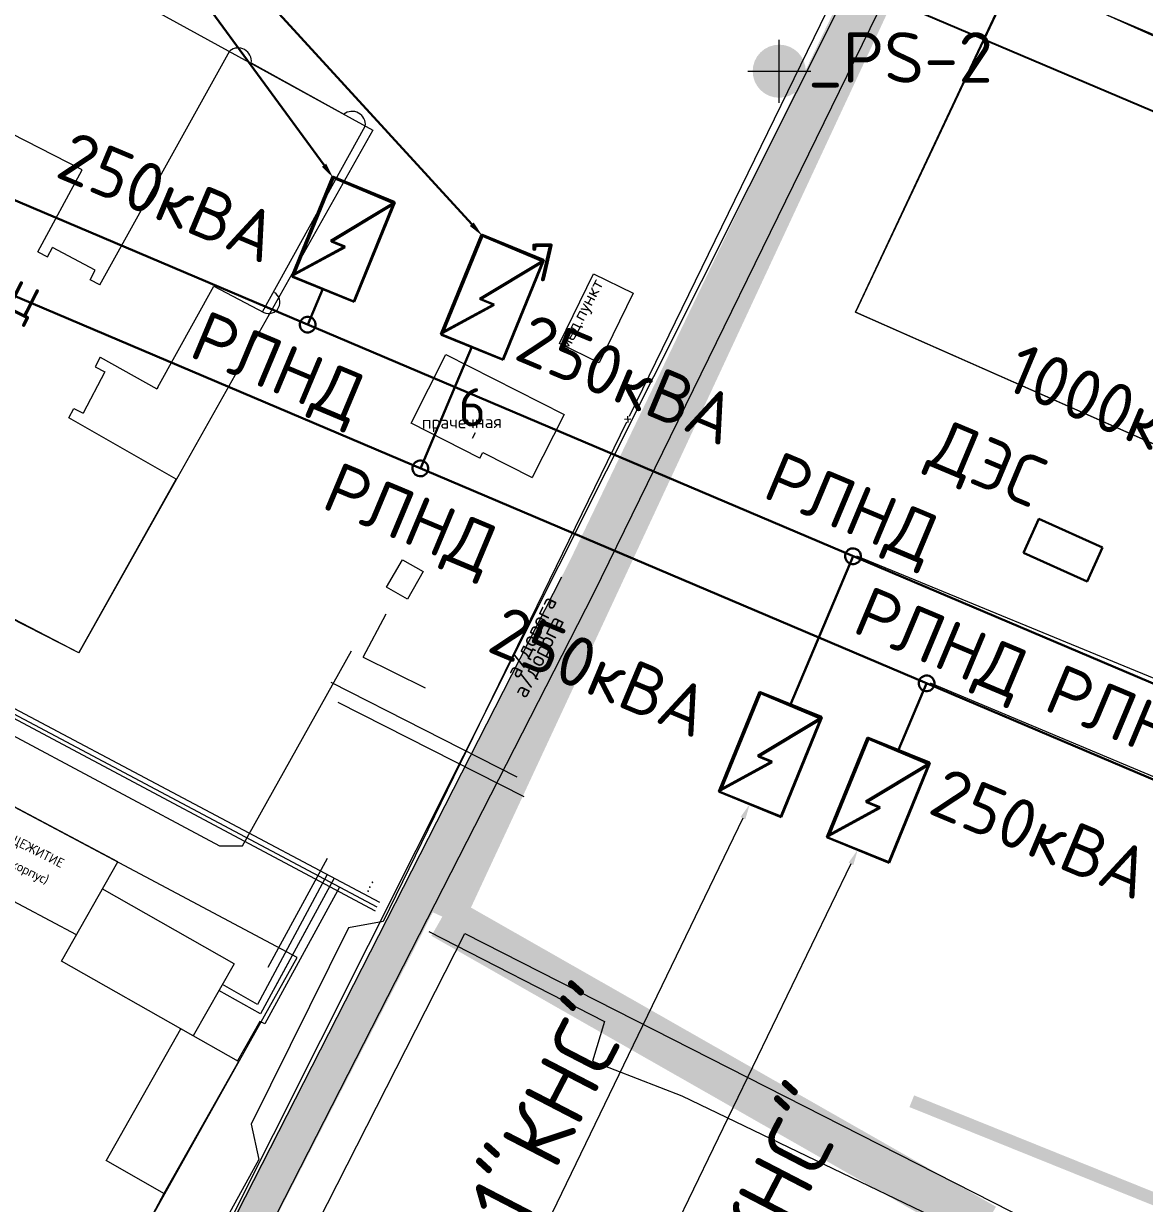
# Model space of a CAD drawing. Header units: millimetres. Extents: x 519 to 9564855, y -810 to 5021775.
# Drawn here: x 9522820.9 to 9522998.5, y 5006514.2 to 5006701.2 of the extents above; entities that cross this region are included whole.
import ezdxf

# ---------------------------------------------------------------- set-up
doc = ezdxf.new("R2010")
doc.units = ezdxf.units.MM
doc.header["$LTSCALE"] = 2
doc.header["$MEASUREMENT"] = 0
doc.header["$PDMODE"] = 2
doc.header["$PDSIZE"] = 5
doc.linetypes.add('DASHED', pattern=[0.75, 0.5, -0.25])
doc.linetypes.add('HIDDEN2', pattern=[4.7625, 3.175, -1.5875])
for name, color, linetype in [('0_ANNOT_Dimensions', 7, 'Continuous'), ('2003-2004 Supplemental wells', 7, 'Continuous'), ('PPLINE_WAT', 7, 'WTR_LINE'), ('ROAD_ASF', 9, 'Continuous'), ('Скважины на 2014 год', 70, 'Continuous')]:
    doc.layers.add(name, color=color, linetype=linetype)
for name, color, linetype, lineweight in [('Land lease as of 24.06.2004', 47, 'HIDDEN2', 70), ('Скважины на 2024 год-125', 10, 'Continuous', 40), ('Электро', 1, 'Continuous', 30), ('Электроснаб', 1, 'Continuous', 18), ('Электроснабжене', 1, 'Continuous', 18)]:
    doc.layers.add(name, color=color, linetype=linetype, lineweight=lineweight)
doc.styles.add('92051501$0$STANDARD', font='simplex.shx')
doc.styles.get("Standard").update_dxf_attribs({"font": 'isocpeur.ttf', "width": 0.5})
doc.linetypes.add('WTR_LINE', pattern='A,0.5,-0.2,["W",92051501$0$STANDARD,S=0.1,R=0,X=-0.1,Y=-0.05],-0.05', length=0.75)
doc.dimstyles.new('ISO-25', dxfattribs={"dimtxt": 15, "dimasz": 10, "dimexe": 5, "dimexo": 5, "dimgap": 5, "dimtad": 1, "dimtxsty": 'Standard', "dimblk": 'OBLIQUE', "dimcen": 50, "dimadec": 0, "dimazin": 0, "dimtfac": 1, "dimtmove": 0, "dimatfit": 3, "dimfxl": 0, "dimarcsym": 0})

# ---------------------------------------------------------------- blocks, each defined once
blk = doc.blocks.new('_Oblique')
at = {"color": 0, "linetype": 'ByBlock', "lineweight": -2}
blk.add_line((-0.5, -0.5), (0.5, 0.5), dxfattribs=at)
blk = doc.blocks.new('*D108')
at = {"layer": '0_ANNOT_Dimensions', "color": 0, "lineweight": -2, "transparency": 16777216}
for p, q in [((9522897.82, 5006770.66), (9522881.49, 5006732.24)), ((9522883.44, 5006736.84), (9524304.47, 5006132.63)), ((9524318.85, 5006166.44), (9524302.51, 5006128.03))]:
    blk.add_line(p, q, dxfattribs=at)
at = {"layer": 'DEFPOINTS', "color": 0, "lineweight": 25, "transparency": 16777216}
for p in [(9522899.78, 5006775.26), (9524320.81, 5006171.05), (9524304.47, 5006132.63)]:
    blk.add_point(p, dxfattribs=at)
at = {"layer": '0_ANNOT_Dimensions', "color": 0, "lineweight": -2, "transparency": 16777216, "xscale": 10, "yscale": 10, "zscale": 10}
for p, rotation in [((9522883.44, 5006736.84), 156.9651309655296), ((9524304.47, 5006132.63), 336.9651309655296)]:
    blk.add_blockref('_Oblique', p, dxfattribs=dict(at, rotation=rotation))
at = {"layer": '0_ANNOT_Dimensions', "color": 0, "lineweight": 25, "transparency": 16777216, "insert": (9523599.44, 5006447.62), "char_height": 15, "attachment_point": 5, "rotation": 336.9651, "bg_fill": 3, "box_fill_scale": 1.25, "bg_fill_color": 256, "bg_fill_true_color": 13158600, "bg_fill_transparency": 0}
blk.add_mtext('1544,15', dxfattribs=at)

msp = doc.modelspace()

# ---------------------------------------------------------------- hatches: boundary and pattern name
at = {"linetype": 'ByBlock', "lineweight": 0, "ltscale": 50}
h = msp.add_hatch(color=6, dxfattribs=at)
h.dxf.hatch_style = 1
h.set_gradient(color1=(255, 0, 255), color2=(255, 0, 255), tint=1)
h.paths.add_polyline_path([(9522944.88739, 5006693.64, 1), (9522936.47261, 5006693.64, 1)])
at = {"layer": 'Скважины на 2014 год', "linetype": 'ByBlock', "lineweight": 0, "ltscale": 5}
h = msp.add_hatch(color=6, dxfattribs=at)
h.set_gradient(color1=(255, 0, 255), color2=(255, 0, 255), tint=1)
edge = h.paths.add_edge_path()
edge.add_arc((9522875.52999, 5006563.71326), 0.14751, 0, 360)
edge = h.paths.add_edge_path()
edge.add_arc((9522875.79432, 5006564.34552), 0.14751, 0, 360)
edge = h.paths.add_edge_path()
edge.add_arc((9522876.20746, 5006565.10903), 0.14751, 0, 360)

# ---------------------------------------------------------------- linework, layer by layer
at = {"lineweight": 0}
for p, q in [((9522956.10399, 5006715.71946), (9522826.5, 5006457.4)), ((9522961.33236, 5006713.20865), (9522911.24184, 5006610.88917)), ((9522953, 5006713), (9522916.89146, 5006638.90778)), ((9522830.2, 5006678), (9522786.6, 5006700.4)), ((9522833, 5006659.8), (9522853.61462, 5006696.85999)), ((9522857.02283, 5006694.96418), (9522871.67546, 5006686.81365)), ((9522858.80705, 5006655.50258), (9522875.08367, 5006684.91783)), ((9522823.2, 5006665), (9522830.2, 5006678)), ((9522824.70169, 5006664.20318), (9522825.49835, 5006665.70458)), ((9522832.29497, 5006662.09822), (9522825.49835, 5006665.70458)), ((9522823.2, 5006665), (9522824.70169, 5006664.20318)), ((9522831.49831, 5006660.59682), (9522832.29497, 5006662.09822)), ((9522833, 5006659.8), (9522831.49831, 5006660.59682)), ((9522842.2, 5006643.6), (9522851.1, 5006659.6)), ((9522851.1, 5006659.6), (9522859, 5006655.4)), ((9522833.05918, 5006648.31474), (9522832.27989, 5006646.80387)), ((9522832.27989, 5006646.80387), (9522833.7894, 5006646.02528)), ((9522833.05918, 5006648.31474), (9522842.04289, 5006643.31755)), ((9522833.7894, 5006646.02528), (9522830.3888, 5006639.43227)), ((9522842.2, 5006643.6), (9522842.04289, 5006643.31755)), ((9522828.1, 5006638.7), (9522828.87929, 5006640.21086)), ((9522828.87929, 5006640.21086), (9522830.3888, 5006639.43227)), ((9522845.1, 5006629), (9522828.1, 5006638.7)), ((9522916.45337, 5006638.00885), (9522877.9, 5006558.9)), ((9522829.7, 5006601.5), (9522845.1, 5006629)), ((9522829.7, 5006601.5), (9522808.37347, 5006612.53524)), ((9522911.24184, 5006610.88917), (9522799.32883, 5006391.67812)), ((9522835.85879, 5006568.35838), (9522814.1, 5006579.9)), ((9522829.3, 5006556.8), (9522807.54121, 5006568.34162)), ((9522826.93107, 5006552.6253), (9522835.85879, 5006568.35838)), ((9522854.3, 5006552.2), (9522833.41475, 5006564.05132)), ((9522877.9, 5006558.9), (9522872.4, 5006557.9)), ((9522872.4, 5006557.9), (9522857, 5006526.8)), ((9522847.81631, 5006540.77398), (9522826.93107, 5006552.6253)), ((9522854.3, 5006552.2), (9522847.81631, 5006540.77398)), ((9522834, 5006521), (9522845.85293, 5006541.8881)), ((9522855, 5006536.7), (9522845.85396, 5006541.88991)), ((9522855, 5006536.7), (9522843.14707, 5006515.8119)), ((9522857, 5006526.8), (9522858.2, 5006521.2)), ((9522858.2, 5006521.2), (9522812.69868, 5006438.28651)), ((9522843.14707, 5006515.8119), (9522834.00103, 5006521.00181)), ((9522843.14707, 5006515.8119), (9522834.60297, 5006499.76617))]:
    msp.add_line(p, q, dxfattribs=at)
at = {"color": 0, "linetype": 'ByBlock', "lineweight": 0}
for p, q in [((9522977.80044, 5006708.47481, 25.66731), (9522952.77863, 5006655.4502, 12.72096)), ((9522952.77863, 5006655.4502, 12.72096), (9523128.42363, 5006577.8002)), ((9522917.17134, 5006638.49109), (9522916.17349, 5006638.42553)), ((9522916.64481, 5006638.95755), (9522916.70002, 5006637.95908)), ((9522892.09312, 5006635.48438, -0.17128), (9522892.55953, 5006636.36894, -0.17128)), ((9522893.22032, 5006632.34127), (9522893.68674, 5006633.22583)), ((9522893.68674, 5006633.22583), (9522901.52555, 5006629.26508))]:
    msp.add_line(p, q, dxfattribs=at)
at = {"color": 0, "lineweight": 0}
msp.add_line((9523000.15049, 5006699.13457, 25.494), (9522978.67968, 5006708.8561, 25.49603), dxfattribs=at)
at = {"color": 6, "lineweight": 0}
for p, q in [((9522701.90482, 5006655.0214), (9522877.33467, 5006561.96592)), ((9522702.0578, 5006654.16199), (9522876.92153, 5006561.20241)), ((9522702.17168, 5006653.52224), (9522876.6572, 5006560.57015))]:
    msp.add_line(p, q, dxfattribs=at)
at = {"color": 1, "linetype": 'ByBlock', "lineweight": 0}
for p, q in [((9522757.19554, 5006621.53312), (9522852.00769, 5006570.86848)), ((9522874.73141, 5006600.78609), (9522878.38652, 5006607.67667)), ((9522855.60813, 5006570.87604), (9522872.87975, 5006601.77671)), ((9522874.73141, 5006600.78609), (9522884.5883, 5006595.90328)), ((9522869.62394, 5006596.81075, -0.17128), (9522899.10669, 5006581.82995, -0.17128)), ((9522870.75115, 5006593.66764), (9522900.2339, 5006578.68684)), ((9522852.00769, 5006570.86848), (9522855.60813, 5006570.87604))]:
    msp.add_line(p, q, dxfattribs=at)
at = {"color": 6, "linetype": 'ByBlock', "lineweight": 0}
for p, q in [((9522869.05184, 5006568.90468, -0.17128), (9522859.62675, 5006551.59547, -0.17128)), ((9522869.03061, 5006566.37075), (9522858.01166, 5006545.74866)), ((9522870.17904, 5006565.76157), (9522858.46279, 5006544.24461)), ((9522870.17904, 5006565.76157), (9522860.75396, 5006548.45236)), ((9522871.00554, 5006564.34741), (9522859.17841, 5006542.66311)), ((9522858.46279, 5006544.24461), (9522851.89919, 5006547.96912)), ((9522858.01166, 5006545.74866), (9522852.4349, 5006548.91319)), ((9522858.37816, 5006543.07492), (9522854.819, 5006536.80271)), ((9522859.17841, 5006542.66311), (9522858.37816, 5006543.07492))]:
    msp.add_line(p, q, dxfattribs=at)
at = {"color": 5, "linetype": 'WTR_LINE', "lineweight": 0, "ltscale": 100, "const_width": 2}
msp.add_lwpolyline([(9522961.68492, 5006530.42232), (9523070.127, 5006486.695), (9523143.587, 5006661.27), (9523407.015, 5006548.562), (9523796.011, 5006378.327), (9523736.775, 5006107.096), (9523707.544, 5005805.06), (9523700.818, 5005674.553), (9523703.853, 5005552.345), (9523709.802, 5004958.98), (9523711.38, 5004624.515), (9523707.966, 5004479.96), (9523732.1, 5004323.859), (9523751.102, 5004158.131), (9523770.225, 5003987.577), (9523817.419, 5003605.482), (9523831.27, 5003588.67), (9524021.596, 5003522.395), (9525884.76, 5002887.669), (9527000.923, 5002514.69), (9527059.994, 5002488.058), (9527832.679, 5002214.15)], dxfattribs=at)
at = {"color": 0, "linetype": 'ByBlock', "lineweight": 0}
msp.add_lwpolyline([(9522905.83761, 5006650.50193), (9522911.23854, 5006661.55273), (9522917.52761, 5006658.47903), (9522912.12668, 5006647.42824)], close=True, dxfattribs=at)
for points in [[(9522893.22032, 5006632.34127), (9522882.33139, 5006637.84318), (9522887.8333, 5006648.73212), (9522906.57655, 5006639.26161)], [(9522887.8333, 5006648.73212), (9522906.57655, 5006639.26161), (9522901.52555, 5006629.26508)]]:
    msp.add_lwpolyline(points, dxfattribs=at)
at = {"color": 1, "linetype": 'ByBlock', "lineweight": 0}
msp.add_lwpolyline([(9522878.47207, 5006611.89035), (9522880.95907, 5006616.22795), (9522884.25565, 5006614.33782), (9522881.76865, 5006610.00022), (9522878.47207, 5006611.89035), (9522880.95907, 5006616.22795)], dxfattribs=at)
at = {"color": 3, "lineweight": 0}
msp.add_lwpolyline([(9522890.84514, 5006557.00835), (9522980.4417, 5006511.43654), (9522936.91922, 5006425.86906), (9522847.32266, 5006471.44087)], close=True, dxfattribs=at)
at = {"lineweight": 0}
for centre, radius, start, end in [((9522854.93468, 5006695.22168), 2.10396, 352.9700643, 128.8599362), ((9522872.99553, 5006685.17533), 2.10396, 352.9700643, 128.8599362), ((9522859.74473, 5006657.04599), 1.80663, 245.6557396, 58.4093432)]:
    msp.add_arc(centre, radius, start, end, dxfattribs=at)
at = {"color": 0, "linetype": 'ByBlock', "lineweight": 0, "ltscale": 50}
msp.add_point((9522940.68, 5006693.64), dxfattribs=at)
msp.add_point((9522940.68, 5006693.64), dxfattribs=at)
msp.add_point((9522940.68, 5006693.64), dxfattribs=at)
at = {"layer": '2003-2004 Supplemental wells', "color": 1, "lineweight": 0, "ltscale": 5}
for p, q in [((9522952.94381, 5006616.84712, 0), (9523078.10998, 5006565.25512, 0)), ((9522964.60913, 5006596.726, 0), (9523060.82322, 5006556.32138, 0))]:
    msp.add_line(p, q, dxfattribs=at)
at = {"layer": 'Land lease as of 24.06.2004', "color": 35, "linetype": 'DASHED', "lineweight": 0, "ltscale": 5, "const_width": 7}
for points in [[(9522972.19492, 5006742.08526), (9522887.29702, 5006559.66587)], [(9522887.29702, 5006559.66587), (9522973.29702, 5006510.66587)]]:
    msp.add_lwpolyline(points, dxfattribs=at)
at = {"layer": 'PPLINE_WAT', "color": 5, "lineweight": 0, "ltscale": 20}
msp.add_lwpolyline([(9522885.165, 5006557.323), (9522913.001, 5006543.079), (9522911.098, 5006536.76), (9522925.24, 5006531.249), (9522988.665, 5006500.719), (9523055.22827, 5006468.89213), (9523059.051, 5006475.566), (9523120.47471, 5006449.34793)], dxfattribs=at)
at = {"layer": 'ROAD_ASF', "lineweight": 0}
for p, q in [((9522906.17965, 5006613.47355), (9522826.5, 5006457.4)), ((9522911.24184, 5006610.88917), (9522799.32883, 5006391.67812))]:
    msp.add_line(p, q, dxfattribs=at)
at = {"layer": 'ROAD_ASF', "color": 8, "lineweight": 0, "ltscale": 3, "const_width": 6}
msp.add_lwpolyline([(9522847.29731, 5006491.99672), (9522880.09022, 5006555.76738), (9522893.31231, 5006581.84714), (9522910.13157, 5006614.61145), (9522971.25933, 5006741.80054)], dxfattribs=at)
at = {"layer": 'Скважины на 2024 год-125', "linetype": 'ByBlock', "lineweight": 0}
for points in [[(9522799.85402, 5006726.22289), (9522876.25743, 5006684.29472), (9522829.7, 5006601.5), (9522754.8732, 5006639.58519)], [(9522770, 5006537), (9522835.6692, 5006502.04308), (9522864.30751, 5006553.1913), (9522797.91852, 5006588.48322)]]:
    msp.add_lwpolyline(points, close=True, dxfattribs=at)
at = {"layer": 'Скважины на 2024 год-125', "linetype": 'ByBlock', "lineweight": 0, "elevation": 12.72096}
msp.add_lwpolyline([(9522977.80044, 5006708.8561), (9523151.76042, 5006635.54481), (9523128.42363, 5006577.8002), (9522952.77863, 5006655.4502)], close=True, dxfattribs=at)
at = {"layer": 'Электро'}
for p, q in [((9522797.31338, 5006682.6283, 0), (9523077.00185, 5006563.87624, 0)), ((9522863.45767, 5006661.15399, 0), (9522869.8973, 5006676.93978, 0)), ((9522863.53659, 5006661.06663), (9522869.97622, 5006676.85242)), ((9522869.95094, 5006676.81221, 0), (9522863.68236, 5006661.44572, 0)), ((9522870.02986, 5006676.72486), (9522863.76128, 5006661.35836)), ((9522869.8973, 5006676.93978, 0), (9522879.68664, 5006672.94633, 0)), ((9522879.56726, 5006672.74075, 0), (9522869.95094, 5006676.81221, 0)), ((9522869.97622, 5006676.85242), (9522879.76556, 5006672.85898)), ((9522879.64618, 5006672.65339), (9522870.02986, 5006676.72486)), ((9522879.68664, 5006672.94633, 0), (9522873.24701, 5006657.16054, 0)), ((9522869.62986, 5006666.76961, 0), (9522879.56726, 5006672.74075, 0)), ((9522869.70878, 5006666.68225), (9522879.64618, 5006672.65339)), ((9522879.76556, 5006672.85898), (9522873.32593, 5006657.07319)), ((9522795.95663, 5006668.0113, 0), (9523060.08365, 5006555.83668, 0)), ((9522887.07272, 5006651.97735, 0), (9522893.51235, 5006667.76314, 0)), ((9522887.15164, 5006651.88999), (9522893.59127, 5006667.67578)), ((9522893.56599, 5006667.63557, 0), (9522887.29741, 5006652.26908, 0)), ((9522893.64491, 5006667.54821), (9522887.37633, 5006652.18172)), ((9522893.51235, 5006667.76314, 0), (9522903.30169, 5006663.76969, 0)), ((9522903.18231, 5006663.5641, 0), (9522893.56599, 5006667.63557, 0)), ((9522893.59127, 5006667.67578), (9522903.38061, 5006663.68233)), ((9522903.26123, 5006663.47675), (9522893.64491, 5006667.54821)), ((9522863.68236, 5006661.44572, 0), (9522871.82918, 5006665.87243, 0)), ((9522863.76128, 5006661.35836), (9522871.9081, 5006665.78507)), ((9522871.82918, 5006665.87243, 0), (9522869.62986, 5006666.76961, 0)), ((9522871.9081, 5006665.78507), (9522869.70878, 5006666.68225)), ((9522893.24491, 5006657.59297, 0), (9522903.18231, 5006663.5641, 0)), ((9522903.30169, 5006663.76969, 0), (9522896.86206, 5006647.9839, 0)), ((9522903.38061, 5006663.68233), (9522896.94098, 5006647.89655)), ((9522893.32383, 5006657.50561), (9522903.26123, 5006663.47675)), ((9522873.24701, 5006657.16054, 0), (9522863.45767, 5006661.15399, 0)), ((9522873.32593, 5006657.07319), (9522863.53659, 5006661.06663)), ((9522868.35234, 5006659.15727, 0), (9522865.95447, 5006653.48419, 0)), ((9522887.29741, 5006652.26908, 0), (9522895.44423, 5006656.69579, 0)), ((9522887.37633, 5006652.18172), (9522895.52315, 5006656.60843)), ((9522895.44423, 5006656.69579, 0), (9522893.24491, 5006657.59297, 0)), ((9522895.52315, 5006656.60843), (9522893.32383, 5006657.50561)), ((9522896.86206, 5006647.9839, 0), (9522887.07272, 5006651.97735, 0)), ((9522896.94098, 5006647.89655), (9522887.15164, 5006651.88999)), ((9522891.96739, 5006649.98063, 0), (9522883.81674, 5006630.69715, 0)), ((9522981.80806, 5006622.73148, 0), (9522979.36366, 5006617.34166, 0)), ((9522991.89998, 5006618.15458, 0), (9522981.80806, 5006622.73148, 0)), ((9522979.36366, 5006617.34166, 0), (9522989.45558, 5006612.76475, 0)), ((9522989.45558, 5006612.76475, 0), (9522991.89998, 5006618.15458, 0)), ((9522942.46106, 5006593.3112, 0), (9522952.38388, 5006616.7874, 0)), ((9522959.57381, 5006586.07806, 0), (9522964.03349, 5006596.62914, 0)), ((9522931.12677, 5006579.52214, 0), (9522937.56639, 5006595.30793, 0)), ((9522931.20569, 5006579.43478, 0), (9522937.64531, 5006595.22057, 0)), ((9522937.62004, 5006595.18036, 0), (9522931.35146, 5006579.81387, 0)), ((9522937.69896, 5006595.093, 0), (9522931.43037, 5006579.72651, 0)), ((9522937.56639, 5006595.30793, 0), (9522947.35573, 5006591.31448, 0)), ((9522947.23635, 5006591.10889, 0), (9522937.62004, 5006595.18036, 0)), ((9522937.64531, 5006595.22057, 0), (9522947.43465, 5006591.22712, 0)), ((9522947.31527, 5006591.02154, 0), (9522937.69896, 5006595.093, 0)), ((9522937.29896, 5006585.13776, 0), (9522947.23635, 5006591.10889, 0)), ((9522937.37788, 5006585.0504, 0), (9522947.31527, 5006591.02154, 0)), ((9522947.35573, 5006591.31448, 0), (9522940.91611, 5006575.52869, 0)), ((9522947.43465, 5006591.22712, 0), (9522940.99503, 5006575.44134, 0)), ((9522948.23951, 5006572.289, 0), (9522954.67914, 5006588.07479, 0)), ((9522948.31843, 5006572.20164, 0), (9522954.75806, 5006587.98743, 0)), ((9522954.73278, 5006587.94722, 0), (9522948.4642, 5006572.58073, 0)), ((9522954.8117, 5006587.85986, 0), (9522948.54312, 5006572.49337, 0)), ((9522954.67914, 5006588.07479, 0), (9522964.46848, 5006584.08134, 0)), ((9522964.3491, 5006583.87575, 0), (9522954.73278, 5006587.94722, 0)), ((9522954.75806, 5006587.98743, 0), (9522964.5474, 5006583.99398, 0)), ((9522964.42802, 5006583.7884, 0), (9522954.8117, 5006587.85986, 0)), ((9522939.49827, 5006584.24058, 0), (9522937.29896, 5006585.13776, 0)), ((9522939.57719, 5006584.15322, 0), (9522937.37788, 5006585.0504, 0)), ((9522931.35146, 5006579.81387, 0), (9522939.49827, 5006584.24058, 0)), ((9522931.43037, 5006579.72651, 0), (9522939.57719, 5006584.15322, 0)), ((9522954.4117, 5006577.90462, 0), (9522964.3491, 5006583.87575, 0)), ((9522954.49062, 5006577.81726, 0), (9522964.42802, 5006583.7884, 0)), ((9522964.46848, 5006584.08134, 0), (9522958.02885, 5006568.29555, 0)), ((9522964.5474, 5006583.99398, 0), (9522958.10777, 5006568.2082, 0)), ((9522940.91611, 5006575.52869, 0), (9522931.12677, 5006579.52214, 0)), ((9522940.99503, 5006575.44134, 0), (9522931.20569, 5006579.43478, 0)), ((9522956.61102, 5006577.00743, 0), (9522954.4117, 5006577.90462, 0)), ((9522956.68994, 5006576.92008, 0), (9522954.49062, 5006577.81726, 0)), ((9522948.4642, 5006572.58073, 0), (9522956.61102, 5006577.00743, 0)), ((9522948.54312, 5006572.49337, 0), (9522956.68994, 5006576.92008, 0)), ((9522958.02885, 5006568.29555, 0), (9522948.23951, 5006572.289, 0)), ((9522958.10777, 5006568.2082, 0), (9522948.31843, 5006572.20164, 0))]:
    msp.add_line(p, q, dxfattribs=at)
at = {"layer": 'Электро', "elevation": 0}
for points in [[(9522868.55239, 5006678.74156), (9522758.69346, 5006828.69544), (9522843.5265, 5006801.13152)], [(9522891.95732, 5006669.39268), (9522824.50449, 5006743.11576), (9522909.47991, 5006715.43835)]]:
    msp.add_lwpolyline(points, dxfattribs=at)
at = {"layer": 'Электро', "ltscale": 25}
for centre, start, end in [((9522865.95447, 5006653.48419, 0), 342, 162), ((9522865.95447, 5006653.48419, 0), 162, 342), ((9522883.81674, 5006630.69715, 0), 342, 162), ((9522883.81674, 5006630.69715, 0), 162, 342), ((9522952.38388, 5006616.7874, 0), 162, 342), ((9522952.38388, 5006616.7874, 0), 342, 162), ((9522964.03349, 5006596.62914, 0), 162, 342), ((9522964.03349, 5006596.62914, 0), 342, 162)]:
    msp.add_arc(centre, 1.25, start, end, dxfattribs=at)
at = {"layer": 'Электро'}
for points in [[(9522868.88851, 5006678.9878, 0), (9522870.02986, 5006676.72486, 0), (9522868.21627, 5006678.49531, 0)], [(9522892.26473, 5006669.67394, 0), (9522893.64491, 5006667.54821, 0), (9522891.64991, 5006669.11141, 0)], [(9522934.55834, 5006575.45588, 0), (9522936.02144, 5006577.52542, 0), (9522935.30863, 5006575.09323, 0)], [(9522951.67031, 5006568.22329, 0), (9522953.13418, 5006570.29228, 0), (9522952.42046, 5006567.86036, 0)]]:
    msp.add_solid(points, dxfattribs=at)
at = {"layer": 'Электроснаб', "color": 1, "linetype": 'ByBlock', "lineweight": 0}
for p, q in [((9522797.31338, 5006682.6283, 0), (9523077.00185, 5006563.87624, 0)), ((9522863.45767, 5006661.15399, 0), (9522869.8973, 5006676.93978, 0)), ((9522863.53659, 5006661.06663), (9522869.97622, 5006676.85242)), ((9522869.95094, 5006676.81221, 0), (9522863.68236, 5006661.44572, 0)), ((9522870.02986, 5006676.72486), (9522863.76128, 5006661.35836)), ((9522869.8973, 5006676.93978, 0), (9522879.68664, 5006672.94633, 0)), ((9522879.56726, 5006672.74075, 0), (9522869.95094, 5006676.81221, 0)), ((9522869.97622, 5006676.85242), (9522879.76556, 5006672.85898)), ((9522879.64618, 5006672.65339), (9522870.02986, 5006676.72486)), ((9522879.68664, 5006672.94633, 0), (9522873.24701, 5006657.16054, 0)), ((9522869.62986, 5006666.76961, 0), (9522879.56726, 5006672.74075, 0)), ((9522869.70878, 5006666.68225), (9522879.64618, 5006672.65339)), ((9522879.76556, 5006672.85898), (9522873.32593, 5006657.07319)), ((9522795.95663, 5006668.0113, 0), (9523060.08365, 5006555.83668, 0)), ((9522887.07272, 5006651.97735, 0), (9522893.51235, 5006667.76314, 0)), ((9522887.15164, 5006651.88999), (9522893.59127, 5006667.67578)), ((9522893.56599, 5006667.63557, 0), (9522887.29741, 5006652.26908, 0)), ((9522893.64491, 5006667.54821), (9522887.37633, 5006652.18172)), ((9522893.51235, 5006667.76314, 0), (9522903.30169, 5006663.76969, 0)), ((9522903.18231, 5006663.5641, 0), (9522893.56599, 5006667.63557, 0)), ((9522893.59127, 5006667.67578), (9522903.38061, 5006663.68233)), ((9522903.26123, 5006663.47675), (9522893.64491, 5006667.54821)), ((9522863.68236, 5006661.44572, 0), (9522871.82918, 5006665.87243, 0)), ((9522863.76128, 5006661.35836), (9522871.9081, 5006665.78507)), ((9522871.82918, 5006665.87243, 0), (9522869.62986, 5006666.76961, 0)), ((9522871.9081, 5006665.78507), (9522869.70878, 5006666.68225)), ((9522893.24491, 5006657.59297, 0), (9522903.18231, 5006663.5641, 0)), ((9522903.30169, 5006663.76969, 0), (9522896.86206, 5006647.9839, 0)), ((9522903.38061, 5006663.68233), (9522896.94098, 5006647.89655)), ((9522893.32383, 5006657.50561), (9522903.26123, 5006663.47675)), ((9522873.24701, 5006657.16054, 0), (9522863.45767, 5006661.15399, 0)), ((9522873.32593, 5006657.07319), (9522863.53659, 5006661.06663)), ((9522868.35234, 5006659.15727, 0), (9522865.95447, 5006653.48419, 0)), ((9522887.29741, 5006652.26908, 0), (9522895.44423, 5006656.69579, 0)), ((9522887.37633, 5006652.18172), (9522895.52315, 5006656.60843)), ((9522895.44423, 5006656.69579, 0), (9522893.24491, 5006657.59297, 0)), ((9522895.52315, 5006656.60843), (9522893.32383, 5006657.50561)), ((9522896.86206, 5006647.9839, 0), (9522887.07272, 5006651.97735, 0)), ((9522896.94098, 5006647.89655), (9522887.15164, 5006651.88999)), ((9522891.96739, 5006649.98063, 0), (9522883.81674, 5006630.69715, 0)), ((9522981.80806, 5006622.73148, 0), (9522979.36366, 5006617.34166, 0)), ((9522991.89998, 5006618.15458, 0), (9522981.80806, 5006622.73148, 0)), ((9522979.36366, 5006617.34166, 0), (9522989.45558, 5006612.76475, 0)), ((9522989.45558, 5006612.76475, 0), (9522991.89998, 5006618.15458, 0)), ((9522942.46106, 5006593.3112, 0), (9522952.38388, 5006616.7874, 0)), ((9522959.57381, 5006586.07806, 0), (9522964.03349, 5006596.62914, 0)), ((9522931.12677, 5006579.52214, 0), (9522937.56639, 5006595.30793, 0)), ((9522931.20569, 5006579.43478, 0), (9522937.64531, 5006595.22057, 0)), ((9522937.62004, 5006595.18036, 0), (9522931.35146, 5006579.81387, 0)), ((9522937.69896, 5006595.093, 0), (9522931.43037, 5006579.72651, 0)), ((9522937.56639, 5006595.30793, 0), (9522947.35573, 5006591.31448, 0)), ((9522947.23635, 5006591.10889, 0), (9522937.62004, 5006595.18036, 0)), ((9522937.64531, 5006595.22057, 0), (9522947.43465, 5006591.22712, 0)), ((9522947.31527, 5006591.02154, 0), (9522937.69896, 5006595.093, 0)), ((9522937.29896, 5006585.13776, 0), (9522947.23635, 5006591.10889, 0)), ((9522937.37788, 5006585.0504, 0), (9522947.31527, 5006591.02154, 0)), ((9522947.35573, 5006591.31448, 0), (9522940.91611, 5006575.52869, 0)), ((9522947.43465, 5006591.22712, 0), (9522940.99503, 5006575.44134, 0)), ((9522948.23951, 5006572.289, 0), (9522954.67914, 5006588.07479, 0)), ((9522948.31843, 5006572.20164, 0), (9522954.75806, 5006587.98743, 0)), ((9522954.73278, 5006587.94722, 0), (9522948.4642, 5006572.58073, 0)), ((9522954.8117, 5006587.85986, 0), (9522948.54312, 5006572.49337, 0)), ((9522954.67914, 5006588.07479, 0), (9522964.46848, 5006584.08134, 0)), ((9522964.3491, 5006583.87575, 0), (9522954.73278, 5006587.94722, 0)), ((9522954.75806, 5006587.98743, 0), (9522964.5474, 5006583.99398, 0)), ((9522964.42802, 5006583.7884, 0), (9522954.8117, 5006587.85986, 0)), ((9522939.49827, 5006584.24058, 0), (9522937.29896, 5006585.13776, 0)), ((9522939.57719, 5006584.15322, 0), (9522937.37788, 5006585.0504, 0)), ((9522931.35146, 5006579.81387, 0), (9522939.49827, 5006584.24058, 0)), ((9522931.43037, 5006579.72651, 0), (9522939.57719, 5006584.15322, 0)), ((9522954.4117, 5006577.90462, 0), (9522964.3491, 5006583.87575, 0)), ((9522954.49062, 5006577.81726, 0), (9522964.42802, 5006583.7884, 0)), ((9522964.46848, 5006584.08134, 0), (9522958.02885, 5006568.29555, 0)), ((9522964.5474, 5006583.99398, 0), (9522958.10777, 5006568.2082, 0)), ((9522940.91611, 5006575.52869, 0), (9522931.12677, 5006579.52214, 0)), ((9522940.99503, 5006575.44134, 0), (9522931.20569, 5006579.43478, 0)), ((9522956.61102, 5006577.00743, 0), (9522954.4117, 5006577.90462, 0)), ((9522956.68994, 5006576.92008, 0), (9522954.49062, 5006577.81726, 0)), ((9522948.4642, 5006572.58073, 0), (9522956.61102, 5006577.00743, 0)), ((9522948.54312, 5006572.49337, 0), (9522956.68994, 5006576.92008, 0)), ((9522958.02885, 5006568.29555, 0), (9522948.23951, 5006572.289, 0)), ((9522958.10777, 5006568.2082, 0), (9522948.31843, 5006572.20164, 0))]:
    msp.add_line(p, q, dxfattribs=at)
at = {"layer": 'Электроснаб', "color": 1, "linetype": 'ByBlock', "lineweight": 0, "elevation": 0}
for points in [[(9522868.55239, 5006678.74156), (9522758.69346, 5006828.69544), (9522843.5265, 5006801.13152)], [(9522891.95732, 5006669.39268), (9522824.50449, 5006743.11576), (9522909.47991, 5006715.43835)], [(9522934.93348, 5006575.27456), (9522857.77414, 5006415.64009)], [(9522952.04539, 5006568.04183), (9522874.0943, 5006406.92306)]]:
    msp.add_lwpolyline(points, dxfattribs=at)
at = {"layer": 'Электроснаб', "color": 1, "linetype": 'ByBlock', "lineweight": 0, "ltscale": 25}
for centre, start, end in [((9522865.95447, 5006653.48419, 0), 342, 162), ((9522865.95447, 5006653.48419, 0), 162, 342), ((9522883.81674, 5006630.69715, 0), 342, 162), ((9522883.81674, 5006630.69715, 0), 162, 342), ((9522952.38388, 5006616.7874, 0), 162, 342), ((9522952.38388, 5006616.7874, 0), 342, 162), ((9522964.03349, 5006596.62914, 0), 162, 342), ((9522964.03349, 5006596.62914, 0), 342, 162)]:
    msp.add_arc(centre, 1.25, start, end, dxfattribs=at)
at = {"layer": 'Электроснаб', "color": 1, "linetype": 'ByBlock', "lineweight": 0}
for points in [[(9522868.88851, 5006678.9878, 0), (9522870.02986, 5006676.72486, 0), (9522868.21627, 5006678.49531, 0)], [(9522892.26473, 5006669.67394, 0), (9522893.64491, 5006667.54821, 0), (9522891.64991, 5006669.11141, 0)], [(9522934.55834, 5006575.45588, 0), (9522936.02144, 5006577.52542, 0), (9522935.30863, 5006575.09323, 0)], [(9522951.67031, 5006568.22329, 0), (9522953.13418, 5006570.29228, 0), (9522952.42046, 5006567.86036, 0)]]:
    msp.add_solid(points, dxfattribs=at)
at = {"layer": 'Электроснабжене', "color": 1, "linetype": 'ByBlock', "lineweight": 0}
for p, q in [((9522797.31338, 5006682.6283, 0), (9523077.00185, 5006563.87624, 0)), ((9522863.45767, 5006661.15399, 0), (9522869.8973, 5006676.93978, 0)), ((9522863.53659, 5006661.06663), (9522869.97622, 5006676.85242)), ((9522869.95094, 5006676.81221, 0), (9522863.68236, 5006661.44572, 0)), ((9522870.02986, 5006676.72486), (9522863.76128, 5006661.35836)), ((9522869.8973, 5006676.93978, 0), (9522879.68664, 5006672.94633, 0)), ((9522879.56726, 5006672.74075, 0), (9522869.95094, 5006676.81221, 0)), ((9522869.97622, 5006676.85242), (9522879.76556, 5006672.85898)), ((9522879.64618, 5006672.65339), (9522870.02986, 5006676.72486)), ((9522879.68664, 5006672.94633, 0), (9522873.24701, 5006657.16054, 0)), ((9522869.62986, 5006666.76961, 0), (9522879.56726, 5006672.74075, 0)), ((9522869.70878, 5006666.68225), (9522879.64618, 5006672.65339)), ((9522879.76556, 5006672.85898), (9522873.32593, 5006657.07319)), ((9522795.95663, 5006668.0113, 0), (9523060.08365, 5006555.83668, 0)), ((9522887.07272, 5006651.97735, 0), (9522893.51235, 5006667.76314, 0)), ((9522887.15164, 5006651.88999), (9522893.59127, 5006667.67578)), ((9522893.56599, 5006667.63557, 0), (9522887.29741, 5006652.26908, 0)), ((9522893.64491, 5006667.54821), (9522887.37633, 5006652.18172)), ((9522893.51235, 5006667.76314, 0), (9522903.30169, 5006663.76969, 0)), ((9522903.18231, 5006663.5641, 0), (9522893.56599, 5006667.63557, 0)), ((9522893.59127, 5006667.67578), (9522903.38061, 5006663.68233)), ((9522903.26123, 5006663.47675), (9522893.64491, 5006667.54821)), ((9522863.68236, 5006661.44572, 0), (9522871.82918, 5006665.87243, 0)), ((9522863.76128, 5006661.35836), (9522871.9081, 5006665.78507)), ((9522871.82918, 5006665.87243, 0), (9522869.62986, 5006666.76961, 0)), ((9522871.9081, 5006665.78507), (9522869.70878, 5006666.68225)), ((9522893.24491, 5006657.59297, 0), (9522903.18231, 5006663.5641, 0)), ((9522903.30169, 5006663.76969, 0), (9522896.86206, 5006647.9839, 0)), ((9522903.38061, 5006663.68233), (9522896.94098, 5006647.89655)), ((9522893.32383, 5006657.50561), (9522903.26123, 5006663.47675)), ((9522873.24701, 5006657.16054, 0), (9522863.45767, 5006661.15399, 0)), ((9522873.32593, 5006657.07319), (9522863.53659, 5006661.06663)), ((9522868.35234, 5006659.15727, 0), (9522865.95447, 5006653.48419, 0)), ((9522887.29741, 5006652.26908, 0), (9522895.44423, 5006656.69579, 0)), ((9522887.37633, 5006652.18172), (9522895.52315, 5006656.60843)), ((9522895.44423, 5006656.69579, 0), (9522893.24491, 5006657.59297, 0)), ((9522895.52315, 5006656.60843), (9522893.32383, 5006657.50561)), ((9522896.86206, 5006647.9839, 0), (9522887.07272, 5006651.97735, 0)), ((9522896.94098, 5006647.89655), (9522887.15164, 5006651.88999)), ((9522891.96739, 5006649.98063, 0), (9522883.81674, 5006630.69715, 0)), ((9522981.80806, 5006622.73148, 0), (9522979.36366, 5006617.34166, 0)), ((9522991.89998, 5006618.15458, 0), (9522981.80806, 5006622.73148, 0)), ((9522979.36366, 5006617.34166, 0), (9522989.45558, 5006612.76475, 0)), ((9522989.45558, 5006612.76475, 0), (9522991.89998, 5006618.15458, 0)), ((9522942.46106, 5006593.3112, 0), (9522952.38388, 5006616.7874, 0)), ((9522959.57381, 5006586.07806, 0), (9522964.03349, 5006596.62914, 0)), ((9522931.12677, 5006579.52214, 0), (9522937.56639, 5006595.30793, 0)), ((9522931.20569, 5006579.43478, 0), (9522937.64531, 5006595.22057, 0)), ((9522937.62004, 5006595.18036, 0), (9522931.35146, 5006579.81387, 0)), ((9522937.69896, 5006595.093, 0), (9522931.43037, 5006579.72651, 0)), ((9522937.56639, 5006595.30793, 0), (9522947.35573, 5006591.31448, 0)), ((9522947.23635, 5006591.10889, 0), (9522937.62004, 5006595.18036, 0)), ((9522937.64531, 5006595.22057, 0), (9522947.43465, 5006591.22712, 0)), ((9522947.31527, 5006591.02154, 0), (9522937.69896, 5006595.093, 0)), ((9522937.29896, 5006585.13776, 0), (9522947.23635, 5006591.10889, 0)), ((9522937.37788, 5006585.0504, 0), (9522947.31527, 5006591.02154, 0)), ((9522947.35573, 5006591.31448, 0), (9522940.91611, 5006575.52869, 0)), ((9522947.43465, 5006591.22712, 0), (9522940.99503, 5006575.44134, 0)), ((9522948.23951, 5006572.289, 0), (9522954.67914, 5006588.07479, 0)), ((9522948.31843, 5006572.20164, 0), (9522954.75806, 5006587.98743, 0)), ((9522954.73278, 5006587.94722, 0), (9522948.4642, 5006572.58073, 0)), ((9522954.8117, 5006587.85986, 0), (9522948.54312, 5006572.49337, 0)), ((9522954.67914, 5006588.07479, 0), (9522964.46848, 5006584.08134, 0)), ((9522964.3491, 5006583.87575, 0), (9522954.73278, 5006587.94722, 0)), ((9522954.75806, 5006587.98743, 0), (9522964.5474, 5006583.99398, 0)), ((9522964.42802, 5006583.7884, 0), (9522954.8117, 5006587.85986, 0)), ((9522939.49827, 5006584.24058, 0), (9522937.29896, 5006585.13776, 0)), ((9522939.57719, 5006584.15322, 0), (9522937.37788, 5006585.0504, 0)), ((9522931.35146, 5006579.81387, 0), (9522939.49827, 5006584.24058, 0)), ((9522931.43037, 5006579.72651, 0), (9522939.57719, 5006584.15322, 0)), ((9522954.4117, 5006577.90462, 0), (9522964.3491, 5006583.87575, 0)), ((9522954.49062, 5006577.81726, 0), (9522964.42802, 5006583.7884, 0)), ((9522964.46848, 5006584.08134, 0), (9522958.02885, 5006568.29555, 0)), ((9522964.5474, 5006583.99398, 0), (9522958.10777, 5006568.2082, 0)), ((9522940.91611, 5006575.52869, 0), (9522931.12677, 5006579.52214, 0)), ((9522940.99503, 5006575.44134, 0), (9522931.20569, 5006579.43478, 0)), ((9522956.61102, 5006577.00743, 0), (9522954.4117, 5006577.90462, 0)), ((9522956.68994, 5006576.92008, 0), (9522954.49062, 5006577.81726, 0)), ((9522948.4642, 5006572.58073, 0), (9522956.61102, 5006577.00743, 0)), ((9522948.54312, 5006572.49337, 0), (9522956.68994, 5006576.92008, 0)), ((9522958.02885, 5006568.29555, 0), (9522948.23951, 5006572.289, 0)), ((9522958.10777, 5006568.2082, 0), (9522948.31843, 5006572.20164, 0))]:
    msp.add_line(p, q, dxfattribs=at)
at = {"layer": 'Электроснабжене', "color": 1, "linetype": 'ByBlock', "lineweight": 0, "elevation": 0}
for points in [[(9522868.55239, 5006678.74156), (9522758.69346, 5006828.69544), (9522843.5265, 5006801.13152)], [(9522891.95732, 5006669.39268), (9522824.50449, 5006743.11576), (9522909.47991, 5006715.43835)], [(9522934.93348, 5006575.27456), (9522857.77414, 5006415.64009)], [(9522952.04539, 5006568.04183), (9522874.0943, 5006406.92306)]]:
    msp.add_lwpolyline(points, dxfattribs=at)
at = {"layer": 'Электроснабжене', "color": 1, "linetype": 'ByBlock', "lineweight": 0, "ltscale": 25}
for centre, start, end in [((9522865.95447, 5006653.48419, 0), 342, 162), ((9522865.95447, 5006653.48419, 0), 162, 342), ((9522883.81674, 5006630.69715, 0), 342, 162), ((9522883.81674, 5006630.69715, 0), 162, 342), ((9522952.38388, 5006616.7874, 0), 162, 342), ((9522952.38388, 5006616.7874, 0), 342, 162), ((9522964.03349, 5006596.62914, 0), 162, 342), ((9522964.03349, 5006596.62914, 0), 342, 162)]:
    msp.add_arc(centre, 1.25, start, end, dxfattribs=at)
at = {"layer": 'Электроснабжене', "color": 1, "linetype": 'ByBlock', "lineweight": 0}
for points in [[(9522868.88851, 5006678.9878, 0), (9522870.02986, 5006676.72486, 0), (9522868.21627, 5006678.49531, 0)], [(9522892.26473, 5006669.67394, 0), (9522893.64491, 5006667.54821, 0), (9522891.64991, 5006669.11141, 0)], [(9522934.55834, 5006575.45588, 0), (9522936.02144, 5006577.52542, 0), (9522935.30863, 5006575.09323, 0)], [(9522951.67031, 5006568.22329, 0), (9522953.13418, 5006570.29228, 0), (9522952.42046, 5006567.86036, 0)]]:
    msp.add_solid(points, dxfattribs=at)

# ---------------------------------------------------------------- texts
at = {"color": 6, "lineweight": 0}
msp.add_text('_PS-2', height=8, dxfattribs=at).set_placement((9522945.26506, 5006691.8194))
at = {"lineweight": 0}
for s, height, rotation, p in [('7', 6, 0.5838919, (9522901.1912, 5006660.33114)), ('КДЦ', 5, 333.3096346, (9522810.25158, 5006659.99616, -0.17128)), ('мед.пункт', 2, 62.4431119, (9522907.23537, 5006649.22007)), ('6', 6, 0.5838919, (9522889.88004, 5006637.37644)), ('прачечная', 2, 0.5838919, (9522884.04273, 5006636.97848)), ('а/дорога', 2.5, 63.8215991, (9522899.41226, 5006597.23853, -0.17128)), ('а/дорога', 2.5, 63.8215991, (9522900.53947, 5006594.09542)), ('(старый корпус)', 1.5, 333.3096346, (9522811.46463, 5006571.23649)), ('ОБЩЕЖИТИЕ', 1.5, 333.3096346, (9522816.33862, 5006572.63275))]:
    msp.add_text(s, height=height, rotation=rotation, dxfattribs=at).set_placement(p)
at = {"layer": 'Электро'}
for s, p in [('250кВА', (9522825.68204, 5006677.01587, 0)), ('РЛНД', (9522846.81734, 5006648.5263, 0)), ('250кВА', (9522898.36632, 5006648.12483, 0)), ('1000кВА', (9522976.00764, 5006643.42496, 0)), ('ДЭС', (9522963.75964, 5006631.39769, 0)), ('РЛНД', (9522937.71174, 5006626.21728, 0)), ('РЛНД', (9522867.80945, 5006624.54177, 0)), ('РЛНД', (9522951.92189, 5006604.85405, 0)), ('250кВА', (9522894.08624, 5006601.8264, 0)), ('РЛНД', (9522982.25369, 5006592.52792, 0)), ('250кВА', (9522963.98489, 5006576.16526, 0))]:
    msp.add_text(s, height=8, rotation=337.2572405, dxfattribs=at).set_placement(p)
at = {"layer": 'Электроснаб', "color": 1, "linetype": 'ByBlock', "lineweight": 0}
for s, height, rotation, p in [('250кВА', 8, 337.2572405, (9522825.68204, 5006677.01587, 0)), ('РЛНД', 8, 337.2572405, (9522846.81734, 5006648.5263, 0)), ('250кВА', 8, 337.2572405, (9522898.36632, 5006648.12483, 0)), ('1000кВА', 8, 337.2572405, (9522976.00764, 5006643.42496, 0)), ('ДЭС', 8, 337.2572405, (9522963.75964, 5006631.39769, 0)), ('РЛНД', 8, 337.2572405, (9522937.71174, 5006626.21728, 0)), ('РЛНД', 8, 337.2572405, (9522867.80945, 5006624.54177, 0)), ('РЛНД', 8, 337.2572405, (9522951.92189, 5006604.85405, 0)), ('250кВА', 8, 337.2572405, (9522894.08624, 5006601.8264, 0)), ('РЛНД', 8, 337.2572405, (9522982.25369, 5006592.52792, 0)), ('250кВА', 8, 337.2572405, (9522963.98489, 5006576.16526, 0)), ('КТП-6/0.4кВ №1"КНС" ', 10, 62.5966731, (9522855.39524, 5006423.26734, 0)), ('КТП-6/0.4кВ №2"КНС" ', 10, 62.5966731, (9522888.44739, 5006405.83906, 0))]:
    msp.add_text(s, height=height, rotation=rotation, dxfattribs=at).set_placement(p)
at = {"layer": 'Электроснабжене', "color": 1, "linetype": 'ByBlock', "lineweight": 0}
for s, height, rotation, p in [('250кВА', 8, 337.2572405, (9522825.68204, 5006677.01587, 0)), ('РЛНД', 8, 337.2572405, (9522846.81734, 5006648.5263, 0)), ('250кВА', 8, 337.2572405, (9522898.36632, 5006648.12483, 0)), ('1000кВА', 8, 337.2572405, (9522976.00764, 5006643.42496, 0)), ('ДЭС', 8, 337.2572405, (9522963.75964, 5006631.39769, 0)), ('РЛНД', 8, 337.2572405, (9522937.71174, 5006626.21728, 0)), ('РЛНД', 8, 337.2572405, (9522867.80945, 5006624.54177, 0)), ('РЛНД', 8, 337.2572405, (9522951.92189, 5006604.85405, 0)), ('250кВА', 8, 337.2572405, (9522894.08624, 5006601.8264, 0)), ('РЛНД', 8, 337.2572405, (9522982.25369, 5006592.52792, 0)), ('250кВА', 8, 337.2572405, (9522963.98489, 5006576.16526, 0)), ('КТП-6/0.4кВ №1"КНС" ', 10, 62.5966731, (9522855.39524, 5006423.26734, 0)), ('КТП-6/0.4кВ №2"КНС" ', 10, 62.5966731, (9522888.44739, 5006405.83906, 0))]:
    msp.add_text(s, height=height, rotation=rotation, dxfattribs=at).set_placement(p)

# ---------------------------------------------------------------- next in the draw order: dimensions: what is measured, and where the dimension line sits
at = {"layer": '0_ANNOT_Dimensions', "lineweight": 25}
dim = msp.add_aligned_dim(p1=(9522899.77955, 5006775.25724), p2=(9524320.80617, 5006171.04633), distance=-41.74576, dimstyle='ISO-25', override={"dimtfill": 1}, dxfattribs=at)
dim.commit()
dim.dimension.update_dxf_attribs({"geometry": '*D108', "text_midpoint": (9523599.43618, 5006447.61828)})

doc.saveas('drawing.dxf')
